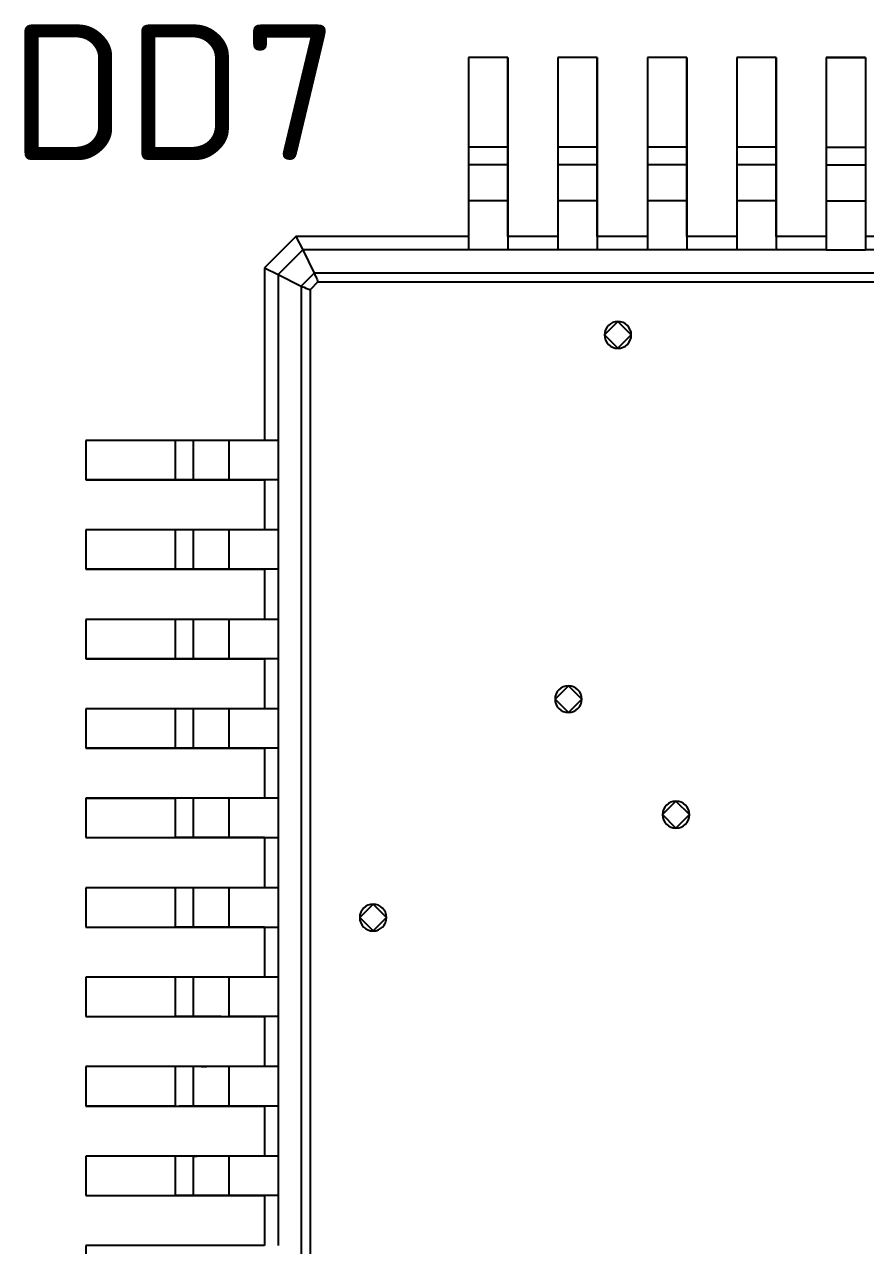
# Model space of a CAD drawing. Header units: inches. Extents: x 5 to 589, y -420 to -5.
# Drawn here: x 422.99 to 432.39, y -105.48 to -91.83 of the extents above; entities that cross this region are included whole.
import ezdxf

# ---------------------------------------------------------------- set-up
doc = ezdxf.new("R2010")
doc.units = ezdxf.units.IN
doc.header["$MEASUREMENT"] = 0
doc.styles.add('ISOCPEUR0', font='isocpeur.ttf', dxfattribs={"height": 2.87999})

msp = doc.modelspace()

# ---------------------------------------------------------------- linework, layer by layer
at = {"color": 7, "true_color": 0xffffff}
for p, q in [((428.394, -92.197), (427.954, -92.197)), ((427.954, -92.197), (427.954, -94.197)), ((428.394, -92.197), (427.954, -92.197)), ((427.954, -92.197), (427.954, -93.197)), ((428.394, -94.197), (428.394, -92.197)), ((428.394, -92.197), (428.394, -93.197)), ((429.394, -92.197), (428.954, -92.197)), ((428.954, -92.197), (428.954, -94.197)), ((429.394, -92.197), (428.954, -92.197)), ((428.954, -92.197), (428.954, -93.197)), ((429.394, -94.197), (429.394, -92.197)), ((429.394, -92.197), (429.394, -93.197)), ((430.394, -92.197), (429.954, -92.197)), ((429.954, -92.197), (429.954, -94.197)), ((430.394, -92.197), (429.954, -92.197)), ((429.954, -92.197), (429.954, -93.197)), ((430.394, -94.197), (430.394, -92.197)), ((430.394, -92.197), (430.394, -93.197)), ((431.394, -92.197), (430.954, -92.197)), ((430.954, -92.197), (430.954, -94.197)), ((431.394, -92.197), (430.954, -92.197)), ((430.954, -92.197), (430.954, -93.197)), ((431.394, -94.197), (431.394, -92.197)), ((431.394, -92.197), (431.394, -93.197)), ((432.394, -92.197), (431.954, -92.197)), ((431.954, -92.197), (431.954, -94.197)), ((431.954, -92.197), (432.394, -92.197)), ((431.954, -92.197), (431.954, -93.197)), ((432.394, -92.197), (432.394, -93.197)), ((427.954, -93.197), (427.954, -93.241)), ((428.394, -93.197), (427.954, -93.197)), ((428.394, -93.197), (428.394, -93.241)), ((428.954, -93.197), (428.954, -93.241)), ((429.394, -93.197), (428.954, -93.197)), ((429.394, -93.197), (429.394, -93.241)), ((429.954, -93.197), (429.954, -93.241)), ((430.394, -93.197), (429.954, -93.197)), ((430.394, -93.197), (430.394, -93.241)), ((430.954, -93.197), (430.954, -93.241)), ((431.394, -93.197), (430.954, -93.197)), ((431.394, -93.197), (431.394, -93.241)), ((431.954, -93.197), (431.954, -93.241)), ((431.954, -93.197), (432.394, -93.197)), ((432.394, -93.197), (432.394, -93.241)), ((427.954, -93.241), (427.954, -93.283)), ((427.954, -93.283), (427.954, -93.321)), ((427.954, -93.321), (427.954, -93.353)), ((427.954, -93.353), (427.954, -93.377)), ((428.394, -93.241), (428.394, -93.283)), ((428.394, -93.283), (428.394, -93.321)), ((428.394, -93.321), (428.394, -93.353)), ((428.394, -93.353), (428.394, -93.377)), ((428.954, -93.241), (428.954, -93.283)), ((428.954, -93.283), (428.954, -93.321)), ((428.954, -93.321), (428.954, -93.353)), ((428.954, -93.353), (428.954, -93.377)), ((429.394, -93.241), (429.394, -93.283)), ((429.394, -93.283), (429.394, -93.321)), ((429.394, -93.321), (429.394, -93.353)), ((429.394, -93.353), (429.394, -93.377)), ((429.954, -93.241), (429.954, -93.283)), ((429.954, -93.283), (429.954, -93.321)), ((429.954, -93.321), (429.954, -93.353)), ((429.954, -93.353), (429.954, -93.377)), ((430.394, -93.241), (430.394, -93.283)), ((430.394, -93.283), (430.394, -93.321)), ((430.394, -93.321), (430.394, -93.353)), ((430.394, -93.353), (430.394, -93.377)), ((430.954, -93.241), (430.954, -93.283)), ((430.954, -93.283), (430.954, -93.321)), ((430.954, -93.321), (430.954, -93.353)), ((430.954, -93.353), (430.954, -93.377)), ((431.394, -93.241), (431.394, -93.283)), ((431.394, -93.283), (431.394, -93.321)), ((431.394, -93.321), (431.394, -93.353)), ((431.394, -93.353), (431.394, -93.377)), ((431.954, -93.241), (431.954, -93.283)), ((431.954, -93.283), (431.954, -93.321)), ((431.954, -93.321), (431.954, -93.353)), ((431.954, -93.353), (431.954, -93.377)), ((432.394, -93.241), (432.394, -93.283)), ((432.394, -93.283), (432.394, -93.321)), ((432.394, -93.321), (432.394, -93.353)), ((432.394, -93.353), (432.394, -93.377)), ((427.954, -93.377), (427.954, -93.391)), ((427.954, -93.391), (427.954, -93.397)), ((428.394, -93.397), (427.954, -93.397)), ((427.954, -93.397), (427.954, -93.407)), ((427.954, -93.407), (427.954, -93.437)), ((427.954, -93.437), (427.954, -93.485)), ((427.954, -93.485), (427.954, -93.547)), ((428.394, -93.377), (428.394, -93.391)), ((428.394, -93.391), (428.394, -93.397)), ((428.394, -93.397), (428.394, -93.407)), ((428.394, -93.407), (428.394, -93.437)), ((428.394, -93.437), (428.394, -93.485)), ((428.394, -93.485), (428.394, -93.547)), ((428.954, -93.377), (428.954, -93.391)), ((428.954, -93.391), (428.954, -93.397)), ((429.394, -93.397), (428.954, -93.397)), ((428.954, -93.397), (428.954, -93.407)), ((428.954, -93.407), (428.954, -93.437)), ((428.954, -93.437), (428.954, -93.485)), ((428.954, -93.485), (428.954, -93.547)), ((429.394, -93.377), (429.394, -93.391)), ((429.394, -93.391), (429.394, -93.397)), ((429.394, -93.397), (429.394, -93.407)), ((429.394, -93.407), (429.394, -93.437)), ((429.394, -93.437), (429.394, -93.485)), ((429.394, -93.485), (429.394, -93.547)), ((429.954, -93.377), (429.954, -93.391)), ((429.954, -93.391), (429.954, -93.397)), ((430.394, -93.397), (429.954, -93.397)), ((429.954, -93.397), (429.954, -93.407)), ((429.954, -93.407), (429.954, -93.437)), ((429.954, -93.437), (429.954, -93.485)), ((429.954, -93.485), (429.954, -93.547)), ((430.394, -93.377), (430.394, -93.391)), ((430.394, -93.391), (430.394, -93.397)), ((430.394, -93.397), (430.394, -93.407)), ((430.394, -93.407), (430.394, -93.437)), ((430.394, -93.437), (430.394, -93.485)), ((430.394, -93.485), (430.394, -93.547)), ((430.954, -93.377), (430.954, -93.391)), ((430.954, -93.391), (430.954, -93.397)), ((431.394, -93.397), (430.954, -93.397)), ((430.954, -93.397), (430.954, -93.407)), ((430.954, -93.407), (430.954, -93.437)), ((430.954, -93.437), (430.954, -93.485)), ((430.954, -93.485), (430.954, -93.547)), ((431.394, -93.377), (431.394, -93.391)), ((431.394, -93.391), (431.394, -93.397)), ((431.394, -93.397), (431.394, -93.407)), ((431.394, -93.407), (431.394, -93.437)), ((431.394, -93.437), (431.394, -93.485)), ((431.394, -93.485), (431.394, -93.547)), ((431.954, -93.377), (431.954, -93.391)), ((431.954, -93.391), (431.954, -93.397)), ((431.954, -93.397), (432.394, -93.397)), ((431.954, -93.397), (431.954, -93.407)), ((431.954, -93.407), (431.954, -93.437)), ((431.954, -93.437), (431.954, -93.485)), ((431.954, -93.485), (431.954, -93.547)), ((432.394, -93.377), (432.394, -93.391)), ((432.394, -93.391), (432.394, -93.397)), ((432.394, -93.397), (432.394, -93.407)), ((432.394, -93.407), (432.394, -93.437)), ((432.394, -93.437), (432.394, -93.485)), ((432.394, -93.485), (432.394, -93.547)), ((427.954, -93.547), (427.954, -93.623)), ((427.954, -93.623), (427.954, -93.707)), ((428.394, -93.547), (428.394, -93.623)), ((428.394, -93.623), (428.394, -93.707)), ((428.954, -93.547), (428.954, -93.623)), ((428.954, -93.623), (428.954, -93.707)), ((429.394, -93.547), (429.394, -93.623)), ((429.394, -93.623), (429.394, -93.707)), ((429.954, -93.547), (429.954, -93.623)), ((429.954, -93.623), (429.954, -93.707)), ((430.394, -93.547), (430.394, -93.623)), ((430.394, -93.623), (430.394, -93.707)), ((430.954, -93.547), (430.954, -93.623)), ((430.954, -93.623), (430.954, -93.707)), ((431.394, -93.547), (431.394, -93.623)), ((431.394, -93.623), (431.394, -93.707)), ((431.954, -93.547), (431.954, -93.623)), ((431.954, -93.623), (431.954, -93.707)), ((432.394, -93.547), (432.394, -93.623)), ((432.394, -93.623), (432.394, -93.707)), ((427.954, -93.707), (427.954, -93.797)), ((428.394, -93.707), (428.394, -93.797)), ((428.954, -93.707), (428.954, -93.797)), ((429.394, -93.707), (429.394, -93.797)), ((429.954, -93.707), (429.954, -93.797)), ((430.394, -93.707), (430.394, -93.797)), ((430.954, -93.707), (430.954, -93.797)), ((431.394, -93.707), (431.394, -93.797)), ((431.954, -93.707), (431.954, -93.797)), ((432.394, -93.707), (432.394, -93.797)), ((427.954, -93.797), (427.954, -94.197)), ((428.394, -93.797), (427.954, -93.797)), ((428.394, -93.797), (428.394, -94.197)), ((428.954, -93.797), (428.954, -94.197)), ((429.394, -93.797), (428.954, -93.797)), ((429.394, -93.797), (429.394, -94.197)), ((429.954, -93.797), (429.954, -94.197)), ((430.394, -93.797), (429.954, -93.797)), ((430.394, -93.797), (430.394, -94.197)), ((430.954, -93.797), (430.954, -94.197)), ((431.394, -93.797), (430.954, -93.797)), ((431.394, -93.797), (431.394, -94.197)), ((431.954, -93.797), (431.954, -94.197)), ((431.954, -93.797), (432.394, -93.797)), ((432.394, -93.797), (432.394, -94.197)), ((426.024, -94.197), (425.674, -94.547)), ((426.024, -94.197), (425.674, -94.547)), ((427.954, -94.197), (426.024, -94.197)), ((426.024, -94.197), (426.1, -94.347)), ((427.954, -94.197), (426.024, -94.197)), ((427.954, -94.197), (427.954, -94.347)), ((428.954, -94.197), (428.394, -94.197)), ((428.954, -94.197), (428.394, -94.197)), ((428.394, -94.197), (428.394, -94.347)), ((428.954, -94.197), (428.954, -94.347)), ((429.954, -94.197), (429.394, -94.197)), ((429.954, -94.197), (429.394, -94.197)), ((429.394, -94.197), (429.394, -94.347)), ((429.954, -94.197), (429.954, -94.347)), ((430.954, -94.197), (430.394, -94.197)), ((430.954, -94.197), (430.394, -94.197)), ((430.394, -94.197), (430.394, -94.347)), ((430.954, -94.197), (430.954, -94.347)), ((431.954, -94.197), (431.394, -94.197)), ((431.954, -94.197), (431.394, -94.197)), ((431.394, -94.197), (431.394, -94.347)), ((431.954, -94.197), (431.954, -94.347)), ((432.954, -94.197), (432.394, -94.197)), ((432.394, -94.197), (432.394, -94.347)), ((426.1, -94.347), (425.824, -94.623)), ((427.954, -94.347), (426.1, -94.347)), ((426.1, -94.347), (426.228, -94.607)), ((428.394, -94.347), (427.954, -94.347)), ((428.954, -94.347), (428.394, -94.347)), ((429.394, -94.347), (428.954, -94.347)), ((429.954, -94.347), (429.394, -94.347)), ((430.394, -94.347), (429.954, -94.347)), ((430.954, -94.347), (430.394, -94.347)), ((431.394, -94.347), (430.954, -94.347)), ((431.954, -94.347), (431.394, -94.347)), ((431.954, -94.347), (432.394, -94.347)), ((432.954, -94.347), (432.394, -94.347)), ((425.674, -94.547), (425.674, -96.477)), ((425.674, -94.547), (425.824, -94.623)), ((425.674, -94.547), (425.674, -96.477)), ((425.824, -94.623), (426.084, -94.751)), ((425.824, -94.623), (425.824, -96.477)), ((426.228, -94.607), (426.084, -94.751)), ((426.27, -94.705), (426.182, -94.793)), ((426.228, -94.607), (426.232, -94.615)), ((445.12, -94.607), (426.228, -94.607)), ((426.232, -94.615), (426.236, -94.625)), ((426.236, -94.625), (426.242, -94.637)), ((426.242, -94.637), (426.25, -94.657)), ((426.25, -94.657), (426.26, -94.679)), ((426.26, -94.679), (426.264, -94.691)), ((426.264, -94.691), (426.27, -94.705)), ((426.27, -94.705), (445.078, -94.705)), ((426.084, -94.751), (426.084, -113.643)), ((426.084, -94.751), (426.092, -94.755)), ((426.092, -94.755), (426.102, -94.759)), ((426.102, -94.759), (426.114, -94.765)), ((426.114, -94.765), (426.134, -94.773)), ((426.134, -94.773), (426.156, -94.783)), ((426.156, -94.783), (426.168, -94.787)), ((426.168, -94.787), (426.182, -94.793)), ((426.182, -94.793), (426.182, -113.601)), ((425.674, -96.477), (423.674, -96.477)), ((423.674, -96.477), (423.674, -96.917)), ((423.674, -96.477), (423.674, -96.917)), ((424.674, -96.477), (423.674, -96.477)), ((424.718, -96.477), (424.674, -96.477)), ((424.674, -96.477), (424.674, -96.917)), ((424.76, -96.477), (424.718, -96.477)), ((424.798, -96.477), (424.76, -96.477)), ((424.83, -96.477), (424.798, -96.477)), ((424.854, -96.477), (424.83, -96.477)), ((424.87, -96.477), (424.854, -96.477)), ((424.874, -96.477), (424.87, -96.477)), ((424.874, -96.477), (424.874, -96.917)), ((424.884, -96.477), (424.874, -96.477)), ((424.914, -96.477), (424.884, -96.477)), ((424.962, -96.477), (424.914, -96.477)), ((425.024, -96.477), (424.962, -96.477)), ((425.1, -96.477), (425.024, -96.477)), ((425.186, -96.477), (425.1, -96.477)), ((425.274, -96.477), (425.186, -96.477)), ((425.674, -96.477), (425.274, -96.477)), ((425.274, -96.477), (425.274, -96.917)), ((425.824, -96.477), (425.674, -96.477)), ((425.824, -96.477), (425.824, -96.917)), ((423.674, -96.917), (425.674, -96.917)), ((424.674, -96.917), (423.674, -96.917)), ((424.718, -96.917), (424.674, -96.917)), ((424.76, -96.917), (424.718, -96.917)), ((424.798, -96.917), (424.76, -96.917)), ((424.83, -96.917), (424.798, -96.917)), ((424.854, -96.917), (424.83, -96.917)), ((424.87, -96.917), (424.854, -96.917)), ((424.874, -96.917), (424.87, -96.917)), ((424.884, -96.917), (424.874, -96.917)), ((424.914, -96.917), (424.884, -96.917)), ((424.962, -96.917), (424.914, -96.917)), ((425.024, -96.917), (424.962, -96.917)), ((425.1, -96.917), (425.024, -96.917)), ((425.186, -96.917), (425.1, -96.917)), ((425.274, -96.917), (425.186, -96.917)), ((425.674, -96.917), (425.274, -96.917)), ((425.674, -96.917), (425.674, -97.477)), ((425.674, -96.917), (425.674, -97.477)), ((425.824, -96.917), (425.674, -96.917)), ((425.824, -96.917), (425.824, -97.477)), ((425.674, -97.477), (423.674, -97.477)), ((423.674, -97.477), (423.674, -97.917)), ((423.674, -97.477), (423.674, -97.917)), ((424.674, -97.477), (423.674, -97.477)), ((424.718, -97.477), (424.674, -97.477)), ((424.674, -97.477), (424.674, -97.917)), ((424.76, -97.477), (424.718, -97.477)), ((424.798, -97.477), (424.76, -97.477)), ((424.83, -97.477), (424.798, -97.477)), ((424.854, -97.477), (424.83, -97.477)), ((424.87, -97.477), (424.854, -97.477)), ((424.874, -97.477), (424.87, -97.477)), ((424.874, -97.477), (424.874, -97.917)), ((424.884, -97.477), (424.874, -97.477)), ((424.914, -97.477), (424.884, -97.477)), ((424.962, -97.477), (424.914, -97.477)), ((425.024, -97.477), (424.962, -97.477)), ((425.1, -97.477), (425.024, -97.477)), ((425.186, -97.477), (425.1, -97.477)), ((425.274, -97.477), (425.186, -97.477)), ((425.674, -97.477), (425.274, -97.477)), ((425.274, -97.477), (425.274, -97.917)), ((425.824, -97.477), (425.674, -97.477)), ((425.824, -97.477), (425.824, -97.917)), ((423.674, -97.917), (425.674, -97.917)), ((424.674, -97.917), (423.674, -97.917)), ((424.718, -97.917), (424.674, -97.917)), ((424.76, -97.917), (424.718, -97.917)), ((424.798, -97.917), (424.76, -97.917)), ((424.83, -97.917), (424.798, -97.917)), ((424.854, -97.917), (424.83, -97.917)), ((424.87, -97.917), (424.854, -97.917)), ((424.874, -97.917), (424.87, -97.917)), ((424.884, -97.917), (424.874, -97.917)), ((424.914, -97.917), (424.884, -97.917)), ((424.962, -97.917), (424.914, -97.917)), ((425.024, -97.917), (424.962, -97.917)), ((425.1, -97.917), (425.024, -97.917)), ((425.186, -97.917), (425.1, -97.917)), ((425.274, -97.917), (425.186, -97.917)), ((425.674, -97.917), (425.274, -97.917)), ((425.674, -97.917), (425.674, -98.477)), ((425.674, -97.917), (425.674, -98.477)), ((425.824, -97.917), (425.674, -97.917)), ((425.824, -97.917), (425.824, -98.477)), ((425.674, -98.477), (423.674, -98.477)), ((423.674, -98.477), (423.674, -98.917)), ((423.674, -98.477), (423.674, -98.917)), ((424.674, -98.477), (423.674, -98.477)), ((424.718, -98.477), (424.674, -98.477)), ((424.674, -98.477), (424.674, -98.917)), ((424.76, -98.477), (424.718, -98.477)), ((424.798, -98.477), (424.76, -98.477)), ((424.83, -98.477), (424.798, -98.477)), ((424.854, -98.477), (424.83, -98.477)), ((424.87, -98.477), (424.854, -98.477)), ((424.874, -98.477), (424.87, -98.477)), ((424.874, -98.477), (424.874, -98.917)), ((424.884, -98.477), (424.874, -98.477)), ((424.914, -98.477), (424.884, -98.477)), ((424.962, -98.477), (424.914, -98.477)), ((425.024, -98.477), (424.962, -98.477)), ((425.1, -98.477), (425.024, -98.477)), ((425.186, -98.477), (425.1, -98.477)), ((425.274, -98.477), (425.186, -98.477)), ((425.674, -98.477), (425.274, -98.477)), ((425.274, -98.477), (425.274, -98.917)), ((425.824, -98.477), (425.674, -98.477)), ((425.824, -98.477), (425.824, -98.917)), ((423.674, -98.917), (425.674, -98.917)), ((424.674, -98.917), (423.674, -98.917)), ((424.718, -98.917), (424.674, -98.917)), ((424.76, -98.917), (424.718, -98.917)), ((424.798, -98.917), (424.76, -98.917)), ((424.83, -98.917), (424.798, -98.917)), ((424.854, -98.917), (424.83, -98.917)), ((424.87, -98.917), (424.854, -98.917)), ((424.874, -98.917), (424.87, -98.917)), ((424.884, -98.917), (424.874, -98.917)), ((424.914, -98.917), (424.884, -98.917)), ((424.962, -98.917), (424.914, -98.917)), ((425.024, -98.917), (424.962, -98.917)), ((425.1, -98.917), (425.024, -98.917)), ((425.186, -98.917), (425.1, -98.917)), ((425.274, -98.917), (425.186, -98.917)), ((425.674, -98.917), (425.274, -98.917)), ((425.674, -98.917), (425.674, -99.477)), ((425.674, -98.917), (425.674, -99.477)), ((425.824, -98.917), (425.674, -98.917)), ((425.824, -98.917), (425.824, -99.477)), ((425.674, -99.477), (423.674, -99.477)), ((423.674, -99.477), (423.674, -99.917)), ((423.674, -99.477), (423.674, -99.917)), ((424.674, -99.477), (423.674, -99.477)), ((424.718, -99.477), (424.674, -99.477)), ((424.674, -99.477), (424.674, -99.917)), ((424.76, -99.477), (424.718, -99.477)), ((424.798, -99.477), (424.76, -99.477)), ((424.83, -99.477), (424.798, -99.477)), ((424.854, -99.477), (424.83, -99.477)), ((424.87, -99.477), (424.854, -99.477)), ((424.874, -99.477), (424.87, -99.477)), ((424.874, -99.477), (424.874, -99.917)), ((424.884, -99.477), (424.874, -99.477)), ((424.914, -99.477), (424.884, -99.477)), ((424.962, -99.477), (424.914, -99.477)), ((425.024, -99.477), (424.962, -99.477)), ((425.1, -99.477), (425.024, -99.477)), ((425.186, -99.477), (425.1, -99.477)), ((425.274, -99.477), (425.186, -99.477)), ((425.674, -99.477), (425.274, -99.477)), ((425.274, -99.477), (425.274, -99.917)), ((425.824, -99.477), (425.674, -99.477)), ((425.824, -99.477), (425.824, -99.917)), ((423.674, -99.917), (425.674, -99.917)), ((424.674, -99.917), (423.674, -99.917)), ((424.718, -99.917), (424.674, -99.917)), ((424.76, -99.917), (424.718, -99.917)), ((424.798, -99.917), (424.76, -99.917)), ((424.83, -99.917), (424.798, -99.917)), ((424.854, -99.917), (424.83, -99.917)), ((424.87, -99.917), (424.854, -99.917)), ((424.874, -99.917), (424.87, -99.917)), ((424.884, -99.917), (424.874, -99.917)), ((424.914, -99.917), (424.884, -99.917)), ((424.962, -99.917), (424.914, -99.917)), ((425.024, -99.917), (424.962, -99.917)), ((425.1, -99.917), (425.024, -99.917)), ((425.186, -99.917), (425.1, -99.917)), ((425.274, -99.917), (425.186, -99.917)), ((425.674, -99.917), (425.274, -99.917)), ((425.674, -99.917), (425.674, -100.477)), ((425.674, -99.917), (425.674, -100.477)), ((425.824, -99.917), (425.674, -99.917)), ((425.824, -99.917), (425.824, -100.477)), ((425.674, -100.477), (423.674, -100.477)), ((423.674, -100.477), (423.674, -100.917)), ((423.674, -100.477), (423.674, -100.917)), ((423.674, -100.477), (424.674, -100.477)), ((424.718, -100.477), (424.674, -100.477)), ((424.674, -100.477), (424.674, -100.917)), ((424.76, -100.477), (424.718, -100.477)), ((424.798, -100.477), (424.76, -100.477)), ((424.83, -100.477), (424.798, -100.477)), ((424.854, -100.477), (424.83, -100.477)), ((424.87, -100.477), (424.854, -100.477)), ((424.874, -100.477), (424.87, -100.477)), ((424.874, -100.477), (424.874, -100.917)), ((424.884, -100.477), (424.874, -100.477)), ((424.914, -100.477), (424.884, -100.477)), ((424.962, -100.477), (424.914, -100.477)), ((425.024, -100.477), (424.962, -100.477)), ((425.1, -100.477), (425.024, -100.477)), ((425.186, -100.477), (425.1, -100.477)), ((425.274, -100.477), (425.186, -100.477)), ((425.674, -100.477), (425.274, -100.477)), ((425.274, -100.477), (425.274, -100.917)), ((425.824, -100.477), (425.674, -100.477)), ((425.824, -100.477), (425.824, -100.917)), ((423.674, -100.917), (425.674, -100.917)), ((423.674, -100.917), (424.674, -100.917)), ((424.718, -100.917), (424.674, -100.917)), ((424.76, -100.917), (424.718, -100.917)), ((424.798, -100.917), (424.76, -100.917)), ((424.83, -100.917), (424.798, -100.917)), ((424.854, -100.917), (424.83, -100.917)), ((424.87, -100.917), (424.854, -100.917)), ((424.874, -100.917), (424.87, -100.917)), ((424.884, -100.917), (424.874, -100.917)), ((424.914, -100.917), (424.884, -100.917)), ((424.962, -100.917), (424.914, -100.917)), ((425.024, -100.917), (424.962, -100.917)), ((425.1, -100.917), (425.024, -100.917)), ((425.186, -100.917), (425.1, -100.917)), ((425.274, -100.917), (425.186, -100.917)), ((425.674, -100.917), (425.274, -100.917)), ((425.674, -100.917), (425.674, -101.477)), ((425.674, -100.917), (425.674, -101.477)), ((425.674, -100.917), (425.824, -100.917)), ((425.824, -100.917), (425.824, -101.477)), ((425.674, -101.477), (423.674, -101.477)), ((423.674, -101.477), (423.674, -101.917)), ((423.674, -101.477), (423.674, -101.917)), ((424.674, -101.477), (423.674, -101.477)), ((424.718, -101.477), (424.674, -101.477)), ((424.674, -101.477), (424.674, -101.917)), ((424.76, -101.477), (424.718, -101.477)), ((424.798, -101.477), (424.76, -101.477)), ((424.83, -101.477), (424.798, -101.477)), ((424.854, -101.477), (424.83, -101.477)), ((424.87, -101.477), (424.854, -101.477)), ((424.874, -101.477), (424.87, -101.477)), ((424.874, -101.477), (424.874, -101.917)), ((424.884, -101.477), (424.874, -101.477)), ((424.914, -101.477), (424.884, -101.477)), ((424.962, -101.477), (424.914, -101.477)), ((425.024, -101.477), (424.962, -101.477)), ((425.1, -101.477), (425.024, -101.477)), ((425.186, -101.477), (425.1, -101.477)), ((425.274, -101.477), (425.186, -101.477)), ((425.674, -101.477), (425.274, -101.477)), ((425.274, -101.477), (425.274, -101.917)), ((425.824, -101.477), (425.674, -101.477)), ((425.824, -101.477), (425.824, -101.917)), ((423.674, -101.917), (425.674, -101.917)), ((423.674, -101.917), (424.674, -101.917)), ((424.718, -101.917), (424.674, -101.917)), ((424.76, -101.917), (424.718, -101.917)), ((424.798, -101.917), (424.76, -101.917)), ((424.83, -101.917), (424.798, -101.917)), ((424.854, -101.917), (424.83, -101.917)), ((424.87, -101.917), (424.854, -101.917)), ((424.874, -101.917), (424.87, -101.917)), ((424.884, -101.917), (424.874, -101.917)), ((424.914, -101.917), (424.884, -101.917)), ((424.962, -101.917), (424.914, -101.917)), ((425.024, -101.917), (424.962, -101.917)), ((425.1, -101.917), (425.024, -101.917)), ((425.186, -101.917), (425.1, -101.917)), ((425.274, -101.917), (425.186, -101.917)), ((425.674, -101.917), (425.274, -101.917)), ((425.674, -101.917), (425.674, -102.477)), ((425.674, -101.917), (425.674, -102.477)), ((425.674, -101.917), (425.824, -101.917)), ((425.824, -101.917), (425.824, -102.477)), ((425.674, -102.477), (423.674, -102.477)), ((423.674, -102.477), (423.674, -102.917)), ((423.674, -102.477), (423.674, -102.917)), ((424.674, -102.477), (423.674, -102.477)), ((424.718, -102.477), (424.674, -102.477)), ((424.674, -102.477), (424.674, -102.917)), ((424.76, -102.477), (424.718, -102.477)), ((424.798, -102.477), (424.76, -102.477)), ((424.83, -102.477), (424.798, -102.477)), ((424.854, -102.477), (424.83, -102.477)), ((424.87, -102.477), (424.854, -102.477)), ((424.874, -102.477), (424.87, -102.477)), ((424.874, -102.477), (424.874, -102.917)), ((424.884, -102.477), (424.874, -102.477)), ((424.914, -102.477), (424.884, -102.477)), ((424.962, -102.477), (424.914, -102.477)), ((425.024, -102.477), (424.962, -102.477)), ((425.1, -102.477), (425.024, -102.477)), ((425.186, -102.477), (425.1, -102.477)), ((425.274, -102.477), (425.186, -102.477)), ((425.674, -102.477), (425.274, -102.477)), ((425.274, -102.477), (425.274, -102.917)), ((425.824, -102.477), (425.674, -102.477)), ((425.824, -102.477), (425.824, -102.917)), ((423.674, -102.917), (425.674, -102.917)), ((423.674, -102.917), (424.674, -102.917)), ((424.718, -102.917), (424.674, -102.917)), ((424.76, -102.917), (424.718, -102.917)), ((424.798, -102.917), (424.76, -102.917)), ((424.83, -102.917), (424.798, -102.917)), ((424.854, -102.917), (424.83, -102.917)), ((424.87, -102.917), (424.854, -102.917)), ((424.874, -102.917), (424.87, -102.917)), ((424.884, -102.917), (424.874, -102.917)), ((424.914, -102.917), (424.884, -102.917)), ((424.962, -102.917), (424.914, -102.917)), ((425.024, -102.917), (424.962, -102.917)), ((425.1, -102.917), (425.024, -102.917)), ((425.186, -102.917), (425.1, -102.917)), ((425.186, -102.917), (425.274, -102.917)), ((425.674, -102.917), (425.274, -102.917)), ((425.674, -102.917), (425.674, -103.477)), ((425.674, -102.917), (425.674, -103.477)), ((425.824, -102.917), (425.674, -102.917)), ((425.824, -102.917), (425.824, -103.477)), ((425.674, -103.477), (423.674, -103.477)), ((423.674, -103.477), (423.674, -103.917)), ((423.674, -103.477), (423.674, -103.917)), ((424.674, -103.477), (423.674, -103.477)), ((424.718, -103.477), (424.674, -103.477)), ((424.674, -103.477), (424.674, -103.917)), ((424.76, -103.477), (424.718, -103.477)), ((424.798, -103.477), (424.76, -103.477)), ((424.83, -103.477), (424.798, -103.477)), ((424.854, -103.477), (424.83, -103.477)), ((424.87, -103.477), (424.854, -103.477)), ((424.874, -103.477), (424.87, -103.477)), ((424.874, -103.477), (424.874, -103.917)), ((424.884, -103.477), (424.874, -103.477)), ((424.914, -103.477), (424.884, -103.477)), ((424.962, -103.477), (424.914, -103.477)), ((424.962, -103.477), (425.024, -103.477)), ((425.1, -103.477), (425.024, -103.477)), ((425.186, -103.477), (425.1, -103.477)), ((425.274, -103.477), (425.186, -103.477)), ((425.674, -103.477), (425.274, -103.477)), ((425.274, -103.477), (425.274, -103.917)), ((425.824, -103.477), (425.674, -103.477)), ((425.824, -103.477), (425.824, -103.917)), ((423.674, -103.917), (425.674, -103.917)), ((424.674, -103.917), (423.674, -103.917)), ((424.674, -103.917), (424.718, -103.917)), ((424.76, -103.917), (424.718, -103.917)), ((424.798, -103.917), (424.76, -103.917)), ((424.83, -103.917), (424.798, -103.917)), ((424.854, -103.917), (424.83, -103.917)), ((424.87, -103.917), (424.854, -103.917)), ((424.874, -103.917), (424.87, -103.917)), ((424.884, -103.917), (424.874, -103.917)), ((424.914, -103.917), (424.884, -103.917)), ((424.962, -103.917), (424.914, -103.917)), ((425.024, -103.917), (424.962, -103.917)), ((425.1, -103.917), (425.024, -103.917)), ((425.186, -103.917), (425.1, -103.917)), ((425.274, -103.917), (425.186, -103.917)), ((425.674, -103.917), (425.274, -103.917)), ((425.674, -103.917), (425.674, -104.477)), ((425.674, -103.917), (425.674, -104.477)), ((425.824, -103.917), (425.674, -103.917)), ((425.824, -103.917), (425.824, -104.477)), ((425.674, -104.477), (423.674, -104.477)), ((423.674, -104.477), (423.674, -104.917)), ((423.674, -104.477), (423.674, -104.917)), ((424.674, -104.477), (423.674, -104.477)), ((424.718, -104.477), (424.674, -104.477)), ((424.674, -104.477), (424.674, -104.917)), ((424.76, -104.477), (424.718, -104.477)), ((424.798, -104.477), (424.76, -104.477)), ((424.83, -104.477), (424.798, -104.477)), ((424.854, -104.477), (424.83, -104.477)), ((424.87, -104.477), (424.854, -104.477)), ((424.874, -104.477), (424.87, -104.477)), ((424.874, -104.477), (424.874, -104.917)), ((424.884, -104.477), (424.874, -104.477)), ((424.884, -104.477), (424.914, -104.477)), ((424.962, -104.477), (424.914, -104.477)), ((425.024, -104.477), (424.962, -104.477)), ((425.1, -104.477), (425.024, -104.477)), ((425.186, -104.477), (425.1, -104.477)), ((425.274, -104.477), (425.186, -104.477)), ((425.674, -104.477), (425.274, -104.477)), ((425.274, -104.477), (425.274, -104.917)), ((425.824, -104.477), (425.674, -104.477)), ((425.824, -104.477), (425.824, -104.917)), ((423.674, -104.917), (425.674, -104.917)), ((423.674, -104.917), (424.674, -104.917)), ((424.718, -104.917), (424.674, -104.917)), ((424.76, -104.917), (424.718, -104.917)), ((424.798, -104.917), (424.76, -104.917)), ((424.83, -104.917), (424.798, -104.917)), ((424.854, -104.917), (424.83, -104.917)), ((424.87, -104.917), (424.854, -104.917)), ((424.874, -104.917), (424.87, -104.917)), ((424.884, -104.917), (424.874, -104.917)), ((424.914, -104.917), (424.884, -104.917)), ((424.962, -104.917), (424.914, -104.917)), ((425.024, -104.917), (424.962, -104.917)), ((425.1, -104.917), (425.024, -104.917)), ((425.186, -104.917), (425.1, -104.917)), ((425.274, -104.917), (425.186, -104.917)), ((425.674, -104.917), (425.274, -104.917)), ((425.674, -104.917), (425.674, -105.477)), ((425.674, -104.917), (425.674, -105.477)), ((425.824, -104.917), (425.674, -104.917)), ((425.824, -104.917), (425.824, -105.477)), ((425.674, -105.477), (423.674, -105.477)), ((423.674, -105.477), (423.674, -105.917))]:
    msp.add_line(p, q, dxfattribs=at)
at = {"color": 18, "true_color": 0x000000}
for p, q in [((428.394, -92.197), (427.954, -92.197)), ((427.954, -92.197), (427.954, -94.197)), ((428.394, -92.197), (427.954, -92.197)), ((427.954, -92.197), (427.954, -93.197)), ((428.394, -94.197), (428.394, -92.197)), ((428.394, -92.197), (428.394, -93.197)), ((429.394, -92.197), (428.954, -92.197)), ((428.954, -92.197), (428.954, -94.197)), ((429.394, -92.197), (428.954, -92.197)), ((428.954, -92.197), (428.954, -93.197)), ((429.394, -94.197), (429.394, -92.197)), ((429.394, -92.197), (429.394, -93.197)), ((430.394, -92.197), (429.954, -92.197)), ((429.954, -92.197), (429.954, -94.197)), ((430.394, -92.197), (429.954, -92.197)), ((429.954, -92.197), (429.954, -93.197)), ((430.394, -94.197), (430.394, -92.197)), ((430.394, -92.197), (430.394, -93.197)), ((431.394, -92.197), (430.954, -92.197)), ((430.954, -92.197), (430.954, -94.197)), ((431.394, -92.197), (430.954, -92.197)), ((430.954, -92.197), (430.954, -93.197)), ((431.394, -94.197), (431.394, -92.197)), ((431.394, -92.197), (431.394, -93.197)), ((432.394, -92.197), (431.954, -92.197)), ((431.954, -92.197), (431.954, -94.197)), ((431.954, -92.197), (432.394, -92.197)), ((431.954, -92.197), (431.954, -93.197)), ((432.394, -92.197), (432.394, -93.197)), ((427.954, -93.197), (427.954, -93.241)), ((428.394, -93.197), (427.954, -93.197)), ((428.394, -93.197), (428.394, -93.241)), ((428.954, -93.197), (428.954, -93.241)), ((429.394, -93.197), (428.954, -93.197)), ((429.394, -93.197), (429.394, -93.241)), ((429.954, -93.197), (429.954, -93.241)), ((430.394, -93.197), (429.954, -93.197)), ((430.394, -93.197), (430.394, -93.241)), ((430.954, -93.197), (430.954, -93.241)), ((431.394, -93.197), (430.954, -93.197)), ((431.394, -93.197), (431.394, -93.241)), ((431.954, -93.197), (431.954, -93.241)), ((431.954, -93.197), (432.394, -93.197)), ((432.394, -93.197), (432.394, -93.241)), ((427.954, -93.241), (427.954, -93.283)), ((427.954, -93.283), (427.954, -93.321)), ((427.954, -93.321), (427.954, -93.353)), ((427.954, -93.353), (427.954, -93.377)), ((428.394, -93.241), (428.394, -93.283)), ((428.394, -93.283), (428.394, -93.321)), ((428.394, -93.321), (428.394, -93.353)), ((428.394, -93.353), (428.394, -93.377)), ((428.954, -93.241), (428.954, -93.283)), ((428.954, -93.283), (428.954, -93.321)), ((428.954, -93.321), (428.954, -93.353)), ((428.954, -93.353), (428.954, -93.377)), ((429.394, -93.241), (429.394, -93.283)), ((429.394, -93.283), (429.394, -93.321)), ((429.394, -93.321), (429.394, -93.353)), ((429.394, -93.353), (429.394, -93.377)), ((429.954, -93.241), (429.954, -93.283)), ((429.954, -93.283), (429.954, -93.321)), ((429.954, -93.321), (429.954, -93.353)), ((429.954, -93.353), (429.954, -93.377)), ((430.394, -93.241), (430.394, -93.283)), ((430.394, -93.283), (430.394, -93.321)), ((430.394, -93.321), (430.394, -93.353)), ((430.394, -93.353), (430.394, -93.377)), ((430.954, -93.241), (430.954, -93.283)), ((430.954, -93.283), (430.954, -93.321)), ((430.954, -93.321), (430.954, -93.353)), ((430.954, -93.353), (430.954, -93.377)), ((431.394, -93.241), (431.394, -93.283)), ((431.394, -93.283), (431.394, -93.321)), ((431.394, -93.321), (431.394, -93.353)), ((431.394, -93.353), (431.394, -93.377)), ((431.954, -93.241), (431.954, -93.283)), ((431.954, -93.283), (431.954, -93.321)), ((431.954, -93.321), (431.954, -93.353)), ((431.954, -93.353), (431.954, -93.377)), ((432.394, -93.241), (432.394, -93.283)), ((432.394, -93.283), (432.394, -93.321)), ((432.394, -93.321), (432.394, -93.353)), ((432.394, -93.353), (432.394, -93.377)), ((427.954, -93.377), (427.954, -93.391)), ((427.954, -93.391), (427.954, -93.397)), ((428.394, -93.397), (427.954, -93.397)), ((427.954, -93.397), (427.954, -93.407)), ((427.954, -93.407), (427.954, -93.437)), ((427.954, -93.437), (427.954, -93.485)), ((427.954, -93.485), (427.954, -93.547)), ((428.394, -93.377), (428.394, -93.391)), ((428.394, -93.391), (428.394, -93.397)), ((428.394, -93.397), (428.394, -93.407)), ((428.394, -93.407), (428.394, -93.437)), ((428.394, -93.437), (428.394, -93.485)), ((428.394, -93.485), (428.394, -93.547)), ((428.954, -93.377), (428.954, -93.391)), ((428.954, -93.391), (428.954, -93.397)), ((429.394, -93.397), (428.954, -93.397)), ((428.954, -93.397), (428.954, -93.407)), ((428.954, -93.407), (428.954, -93.437)), ((428.954, -93.437), (428.954, -93.485)), ((428.954, -93.485), (428.954, -93.547)), ((429.394, -93.377), (429.394, -93.391)), ((429.394, -93.391), (429.394, -93.397)), ((429.394, -93.397), (429.394, -93.407)), ((429.394, -93.407), (429.394, -93.437)), ((429.394, -93.437), (429.394, -93.485)), ((429.394, -93.485), (429.394, -93.547)), ((429.954, -93.377), (429.954, -93.391)), ((429.954, -93.391), (429.954, -93.397)), ((430.394, -93.397), (429.954, -93.397)), ((429.954, -93.397), (429.954, -93.407)), ((429.954, -93.407), (429.954, -93.437)), ((429.954, -93.437), (429.954, -93.485)), ((429.954, -93.485), (429.954, -93.547)), ((430.394, -93.377), (430.394, -93.391)), ((430.394, -93.391), (430.394, -93.397)), ((430.394, -93.397), (430.394, -93.407)), ((430.394, -93.407), (430.394, -93.437)), ((430.394, -93.437), (430.394, -93.485)), ((430.394, -93.485), (430.394, -93.547)), ((430.954, -93.377), (430.954, -93.391)), ((430.954, -93.391), (430.954, -93.397)), ((431.394, -93.397), (430.954, -93.397)), ((430.954, -93.397), (430.954, -93.407)), ((430.954, -93.407), (430.954, -93.437)), ((430.954, -93.437), (430.954, -93.485)), ((430.954, -93.485), (430.954, -93.547)), ((431.394, -93.377), (431.394, -93.391)), ((431.394, -93.391), (431.394, -93.397)), ((431.394, -93.397), (431.394, -93.407)), ((431.394, -93.407), (431.394, -93.437)), ((431.394, -93.437), (431.394, -93.485)), ((431.394, -93.485), (431.394, -93.547)), ((431.954, -93.377), (431.954, -93.391)), ((431.954, -93.391), (431.954, -93.397)), ((431.954, -93.397), (432.394, -93.397)), ((431.954, -93.397), (431.954, -93.407)), ((431.954, -93.407), (431.954, -93.437)), ((431.954, -93.437), (431.954, -93.485)), ((431.954, -93.485), (431.954, -93.547)), ((432.394, -93.377), (432.394, -93.391)), ((432.394, -93.391), (432.394, -93.397)), ((432.394, -93.397), (432.394, -93.407)), ((432.394, -93.407), (432.394, -93.437)), ((432.394, -93.437), (432.394, -93.485)), ((432.394, -93.485), (432.394, -93.547)), ((427.954, -93.547), (427.954, -93.623)), ((427.954, -93.623), (427.954, -93.707)), ((428.394, -93.547), (428.394, -93.623)), ((428.394, -93.623), (428.394, -93.707)), ((428.954, -93.547), (428.954, -93.623)), ((428.954, -93.623), (428.954, -93.707)), ((429.394, -93.547), (429.394, -93.623)), ((429.394, -93.623), (429.394, -93.707)), ((429.954, -93.547), (429.954, -93.623)), ((429.954, -93.623), (429.954, -93.707)), ((430.394, -93.547), (430.394, -93.623)), ((430.394, -93.623), (430.394, -93.707)), ((430.954, -93.547), (430.954, -93.623)), ((430.954, -93.623), (430.954, -93.707)), ((431.394, -93.547), (431.394, -93.623)), ((431.394, -93.623), (431.394, -93.707)), ((431.954, -93.547), (431.954, -93.623)), ((431.954, -93.623), (431.954, -93.707)), ((432.394, -93.547), (432.394, -93.623)), ((432.394, -93.623), (432.394, -93.707)), ((427.954, -93.707), (427.954, -93.797)), ((428.394, -93.707), (428.394, -93.797)), ((428.954, -93.707), (428.954, -93.797)), ((429.394, -93.707), (429.394, -93.797)), ((429.954, -93.707), (429.954, -93.797)), ((430.394, -93.707), (430.394, -93.797)), ((430.954, -93.707), (430.954, -93.797)), ((431.394, -93.707), (431.394, -93.797)), ((431.954, -93.707), (431.954, -93.797)), ((432.394, -93.707), (432.394, -93.797)), ((427.954, -93.797), (427.954, -94.197)), ((428.394, -93.797), (427.954, -93.797)), ((428.394, -93.797), (428.394, -94.197)), ((428.954, -93.797), (428.954, -94.197)), ((429.394, -93.797), (428.954, -93.797)), ((429.394, -93.797), (429.394, -94.197)), ((429.954, -93.797), (429.954, -94.197)), ((430.394, -93.797), (429.954, -93.797)), ((430.394, -93.797), (430.394, -94.197)), ((430.954, -93.797), (430.954, -94.197)), ((431.394, -93.797), (430.954, -93.797)), ((431.394, -93.797), (431.394, -94.197)), ((431.954, -93.797), (431.954, -94.197)), ((431.954, -93.797), (432.394, -93.797)), ((432.394, -93.797), (432.394, -94.197)), ((426.024, -94.197), (425.674, -94.547)), ((426.024, -94.197), (425.674, -94.547)), ((427.954, -94.197), (426.024, -94.197)), ((426.024, -94.197), (426.1, -94.347)), ((427.954, -94.197), (426.024, -94.197)), ((427.954, -94.197), (427.954, -94.347)), ((428.954, -94.197), (428.394, -94.197)), ((428.954, -94.197), (428.394, -94.197)), ((428.394, -94.197), (428.394, -94.347)), ((428.954, -94.197), (428.954, -94.347)), ((429.954, -94.197), (429.394, -94.197)), ((429.954, -94.197), (429.394, -94.197)), ((429.394, -94.197), (429.394, -94.347)), ((429.954, -94.197), (429.954, -94.347)), ((430.954, -94.197), (430.394, -94.197)), ((430.954, -94.197), (430.394, -94.197)), ((430.394, -94.197), (430.394, -94.347)), ((430.954, -94.197), (430.954, -94.347)), ((431.954, -94.197), (431.394, -94.197)), ((431.954, -94.197), (431.394, -94.197)), ((431.394, -94.197), (431.394, -94.347)), ((431.954, -94.197), (431.954, -94.347)), ((432.954, -94.197), (432.394, -94.197)), ((432.394, -94.197), (432.394, -94.347)), ((426.1, -94.347), (425.824, -94.623)), ((427.954, -94.347), (426.1, -94.347)), ((426.1, -94.347), (426.228, -94.607)), ((428.394, -94.347), (427.954, -94.347)), ((428.954, -94.347), (428.394, -94.347)), ((429.394, -94.347), (428.954, -94.347)), ((429.954, -94.347), (429.394, -94.347)), ((430.394, -94.347), (429.954, -94.347)), ((430.954, -94.347), (430.394, -94.347)), ((431.394, -94.347), (430.954, -94.347)), ((431.954, -94.347), (431.394, -94.347)), ((431.954, -94.347), (432.394, -94.347)), ((432.954, -94.347), (432.394, -94.347)), ((425.674, -94.547), (425.674, -96.477)), ((425.674, -94.547), (425.824, -94.623)), ((425.674, -94.547), (425.674, -96.477)), ((425.824, -94.623), (426.084, -94.751)), ((425.824, -94.623), (425.824, -96.477)), ((426.228, -94.607), (426.084, -94.751)), ((426.27, -94.705), (426.182, -94.793)), ((426.228, -94.607), (426.232, -94.615)), ((445.12, -94.607), (426.228, -94.607)), ((426.232, -94.615), (426.236, -94.625)), ((426.236, -94.625), (426.242, -94.637)), ((426.242, -94.637), (426.25, -94.657)), ((426.25, -94.657), (426.26, -94.679)), ((426.26, -94.679), (426.264, -94.691)), ((426.264, -94.691), (426.27, -94.705)), ((426.27, -94.705), (445.078, -94.705)), ((426.084, -94.751), (426.084, -113.643)), ((426.084, -94.751), (426.092, -94.755)), ((426.092, -94.755), (426.102, -94.759)), ((426.102, -94.759), (426.114, -94.765)), ((426.114, -94.765), (426.134, -94.773)), ((426.134, -94.773), (426.156, -94.783)), ((426.156, -94.783), (426.168, -94.787)), ((426.168, -94.787), (426.182, -94.793)), ((426.182, -94.793), (426.182, -113.601)), ((429.474, -95.297), (429.624, -95.147)), ((429.624, -95.147), (429.774, -95.297)), ((429.624, -95.447), (429.474, -95.297)), ((429.774, -95.297), (429.624, -95.447)), ((425.674, -96.477), (423.674, -96.477)), ((423.674, -96.477), (423.674, -96.917)), ((423.674, -96.477), (423.674, -96.917)), ((424.674, -96.477), (423.674, -96.477)), ((424.718, -96.477), (424.674, -96.477)), ((424.674, -96.477), (424.674, -96.917)), ((424.76, -96.477), (424.718, -96.477)), ((424.798, -96.477), (424.76, -96.477)), ((424.83, -96.477), (424.798, -96.477)), ((424.854, -96.477), (424.83, -96.477)), ((424.87, -96.477), (424.854, -96.477)), ((424.874, -96.477), (424.87, -96.477)), ((424.874, -96.477), (424.874, -96.917)), ((424.884, -96.477), (424.874, -96.477)), ((424.914, -96.477), (424.884, -96.477)), ((424.962, -96.477), (424.914, -96.477)), ((425.024, -96.477), (424.962, -96.477)), ((425.1, -96.477), (425.024, -96.477)), ((425.186, -96.477), (425.1, -96.477)), ((425.274, -96.477), (425.186, -96.477)), ((425.674, -96.477), (425.274, -96.477)), ((425.274, -96.477), (425.274, -96.917)), ((425.824, -96.477), (425.674, -96.477)), ((425.824, -96.477), (425.824, -96.917)), ((423.674, -96.917), (425.674, -96.917)), ((424.674, -96.917), (423.674, -96.917)), ((424.718, -96.917), (424.674, -96.917)), ((424.76, -96.917), (424.718, -96.917)), ((424.798, -96.917), (424.76, -96.917)), ((424.83, -96.917), (424.798, -96.917)), ((424.854, -96.917), (424.83, -96.917)), ((424.87, -96.917), (424.854, -96.917)), ((424.874, -96.917), (424.87, -96.917)), ((424.884, -96.917), (424.874, -96.917)), ((424.914, -96.917), (424.884, -96.917)), ((424.962, -96.917), (424.914, -96.917)), ((425.024, -96.917), (424.962, -96.917)), ((425.1, -96.917), (425.024, -96.917)), ((425.186, -96.917), (425.1, -96.917)), ((425.274, -96.917), (425.186, -96.917)), ((425.674, -96.917), (425.274, -96.917)), ((425.674, -96.917), (425.674, -97.477)), ((425.674, -96.917), (425.674, -97.477)), ((425.824, -96.917), (425.674, -96.917)), ((425.824, -96.917), (425.824, -97.477)), ((425.674, -97.477), (423.674, -97.477)), ((423.674, -97.477), (423.674, -97.917)), ((423.674, -97.477), (423.674, -97.917)), ((424.674, -97.477), (423.674, -97.477)), ((424.718, -97.477), (424.674, -97.477)), ((424.674, -97.477), (424.674, -97.917)), ((424.76, -97.477), (424.718, -97.477)), ((424.798, -97.477), (424.76, -97.477)), ((424.83, -97.477), (424.798, -97.477)), ((424.854, -97.477), (424.83, -97.477)), ((424.87, -97.477), (424.854, -97.477)), ((424.874, -97.477), (424.87, -97.477)), ((424.874, -97.477), (424.874, -97.917)), ((424.884, -97.477), (424.874, -97.477)), ((424.914, -97.477), (424.884, -97.477)), ((424.962, -97.477), (424.914, -97.477)), ((425.024, -97.477), (424.962, -97.477)), ((425.1, -97.477), (425.024, -97.477)), ((425.186, -97.477), (425.1, -97.477)), ((425.274, -97.477), (425.186, -97.477)), ((425.674, -97.477), (425.274, -97.477)), ((425.274, -97.477), (425.274, -97.917)), ((425.824, -97.477), (425.674, -97.477)), ((425.824, -97.477), (425.824, -97.917)), ((423.674, -97.917), (425.674, -97.917)), ((424.674, -97.917), (423.674, -97.917)), ((424.718, -97.917), (424.674, -97.917)), ((424.76, -97.917), (424.718, -97.917)), ((424.798, -97.917), (424.76, -97.917)), ((424.83, -97.917), (424.798, -97.917)), ((424.854, -97.917), (424.83, -97.917)), ((424.87, -97.917), (424.854, -97.917)), ((424.874, -97.917), (424.87, -97.917)), ((424.884, -97.917), (424.874, -97.917)), ((424.914, -97.917), (424.884, -97.917)), ((424.962, -97.917), (424.914, -97.917)), ((425.024, -97.917), (424.962, -97.917)), ((425.1, -97.917), (425.024, -97.917)), ((425.186, -97.917), (425.1, -97.917)), ((425.274, -97.917), (425.186, -97.917)), ((425.674, -97.917), (425.274, -97.917)), ((425.674, -97.917), (425.674, -98.477)), ((425.674, -97.917), (425.674, -98.477)), ((425.824, -97.917), (425.674, -97.917)), ((425.824, -97.917), (425.824, -98.477)), ((425.674, -98.477), (423.674, -98.477)), ((423.674, -98.477), (423.674, -98.917)), ((423.674, -98.477), (423.674, -98.917)), ((424.674, -98.477), (423.674, -98.477)), ((424.718, -98.477), (424.674, -98.477)), ((424.674, -98.477), (424.674, -98.917)), ((424.76, -98.477), (424.718, -98.477)), ((424.798, -98.477), (424.76, -98.477)), ((424.83, -98.477), (424.798, -98.477)), ((424.854, -98.477), (424.83, -98.477)), ((424.87, -98.477), (424.854, -98.477)), ((424.874, -98.477), (424.87, -98.477)), ((424.874, -98.477), (424.874, -98.917)), ((424.884, -98.477), (424.874, -98.477)), ((424.914, -98.477), (424.884, -98.477)), ((424.962, -98.477), (424.914, -98.477)), ((425.024, -98.477), (424.962, -98.477)), ((425.1, -98.477), (425.024, -98.477)), ((425.186, -98.477), (425.1, -98.477)), ((425.274, -98.477), (425.186, -98.477)), ((425.674, -98.477), (425.274, -98.477)), ((425.274, -98.477), (425.274, -98.917)), ((425.824, -98.477), (425.674, -98.477)), ((425.824, -98.477), (425.824, -98.917)), ((423.674, -98.917), (425.674, -98.917)), ((424.674, -98.917), (423.674, -98.917)), ((424.718, -98.917), (424.674, -98.917)), ((424.76, -98.917), (424.718, -98.917)), ((424.798, -98.917), (424.76, -98.917)), ((424.83, -98.917), (424.798, -98.917)), ((424.854, -98.917), (424.83, -98.917)), ((424.87, -98.917), (424.854, -98.917)), ((424.874, -98.917), (424.87, -98.917)), ((424.884, -98.917), (424.874, -98.917)), ((424.914, -98.917), (424.884, -98.917)), ((424.962, -98.917), (424.914, -98.917)), ((425.024, -98.917), (424.962, -98.917)), ((425.1, -98.917), (425.024, -98.917)), ((425.186, -98.917), (425.1, -98.917)), ((425.274, -98.917), (425.186, -98.917)), ((425.674, -98.917), (425.274, -98.917)), ((425.674, -98.917), (425.674, -99.477)), ((425.674, -98.917), (425.674, -99.477)), ((425.824, -98.917), (425.674, -98.917)), ((425.824, -98.917), (425.824, -99.477)), ((428.921, -99.369), (429.071, -99.219)), ((429.071, -99.219), (429.221, -99.369)), ((429.071, -99.519), (428.921, -99.369)), ((429.221, -99.369), (429.071, -99.519)), ((425.674, -99.477), (423.674, -99.477)), ((423.674, -99.477), (423.674, -99.917)), ((423.674, -99.477), (423.674, -99.917)), ((424.674, -99.477), (423.674, -99.477)), ((424.718, -99.477), (424.674, -99.477)), ((424.674, -99.477), (424.674, -99.917)), ((424.76, -99.477), (424.718, -99.477)), ((424.798, -99.477), (424.76, -99.477)), ((424.83, -99.477), (424.798, -99.477)), ((424.854, -99.477), (424.83, -99.477)), ((424.87, -99.477), (424.854, -99.477)), ((424.874, -99.477), (424.87, -99.477)), ((424.874, -99.477), (424.874, -99.917)), ((424.884, -99.477), (424.874, -99.477)), ((424.914, -99.477), (424.884, -99.477)), ((424.962, -99.477), (424.914, -99.477)), ((425.024, -99.477), (424.962, -99.477)), ((425.1, -99.477), (425.024, -99.477)), ((425.186, -99.477), (425.1, -99.477)), ((425.274, -99.477), (425.186, -99.477)), ((425.674, -99.477), (425.274, -99.477)), ((425.274, -99.477), (425.274, -99.917)), ((425.824, -99.477), (425.674, -99.477)), ((425.824, -99.477), (425.824, -99.917)), ((423.674, -99.917), (425.674, -99.917)), ((424.674, -99.917), (423.674, -99.917)), ((424.718, -99.917), (424.674, -99.917)), ((424.76, -99.917), (424.718, -99.917)), ((424.798, -99.917), (424.76, -99.917)), ((424.83, -99.917), (424.798, -99.917)), ((424.854, -99.917), (424.83, -99.917)), ((424.87, -99.917), (424.854, -99.917)), ((424.874, -99.917), (424.87, -99.917)), ((424.884, -99.917), (424.874, -99.917)), ((424.914, -99.917), (424.884, -99.917)), ((424.962, -99.917), (424.914, -99.917)), ((425.024, -99.917), (424.962, -99.917)), ((425.1, -99.917), (425.024, -99.917)), ((425.186, -99.917), (425.1, -99.917)), ((425.274, -99.917), (425.186, -99.917)), ((425.674, -99.917), (425.274, -99.917)), ((425.674, -99.917), (425.674, -100.477)), ((425.674, -99.917), (425.674, -100.477)), ((425.824, -99.917), (425.674, -99.917)), ((425.824, -99.917), (425.824, -100.477)), ((425.674, -100.477), (423.674, -100.477)), ((423.674, -100.477), (423.674, -100.917)), ((423.674, -100.477), (423.674, -100.917)), ((423.674, -100.477), (424.674, -100.477)), ((424.718, -100.477), (424.674, -100.477)), ((424.674, -100.477), (424.674, -100.917)), ((424.76, -100.477), (424.718, -100.477)), ((424.798, -100.477), (424.76, -100.477)), ((424.83, -100.477), (424.798, -100.477)), ((424.854, -100.477), (424.83, -100.477)), ((424.87, -100.477), (424.854, -100.477)), ((424.874, -100.477), (424.87, -100.477)), ((424.874, -100.477), (424.874, -100.917)), ((424.884, -100.477), (424.874, -100.477)), ((424.914, -100.477), (424.884, -100.477)), ((424.962, -100.477), (424.914, -100.477)), ((425.024, -100.477), (424.962, -100.477)), ((425.1, -100.477), (425.024, -100.477)), ((425.186, -100.477), (425.1, -100.477)), ((425.274, -100.477), (425.186, -100.477)), ((425.674, -100.477), (425.274, -100.477)), ((425.274, -100.477), (425.274, -100.917)), ((425.824, -100.477), (425.674, -100.477)), ((425.824, -100.477), (425.824, -100.917)), ((430.124, -100.66), (430.274, -100.51)), ((430.274, -100.51), (430.424, -100.66)), ((430.274, -100.81), (430.124, -100.66)), ((430.424, -100.66), (430.274, -100.81)), ((423.674, -100.917), (425.674, -100.917)), ((423.674, -100.917), (424.674, -100.917)), ((424.718, -100.917), (424.674, -100.917)), ((424.76, -100.917), (424.718, -100.917)), ((424.798, -100.917), (424.76, -100.917)), ((424.83, -100.917), (424.798, -100.917)), ((424.854, -100.917), (424.83, -100.917)), ((424.87, -100.917), (424.854, -100.917)), ((424.874, -100.917), (424.87, -100.917)), ((424.884, -100.917), (424.874, -100.917)), ((424.914, -100.917), (424.884, -100.917)), ((424.962, -100.917), (424.914, -100.917)), ((425.024, -100.917), (424.962, -100.917)), ((425.1, -100.917), (425.024, -100.917)), ((425.186, -100.917), (425.1, -100.917)), ((425.274, -100.917), (425.186, -100.917)), ((425.674, -100.917), (425.274, -100.917)), ((425.674, -100.917), (425.674, -101.477)), ((425.674, -100.917), (425.674, -101.477)), ((425.674, -100.917), (425.824, -100.917)), ((425.824, -100.917), (425.824, -101.477)), ((425.674, -101.477), (423.674, -101.477)), ((423.674, -101.477), (423.674, -101.917)), ((423.674, -101.477), (423.674, -101.917)), ((424.674, -101.477), (423.674, -101.477)), ((424.718, -101.477), (424.674, -101.477)), ((424.674, -101.477), (424.674, -101.917)), ((424.76, -101.477), (424.718, -101.477)), ((424.798, -101.477), (424.76, -101.477)), ((424.83, -101.477), (424.798, -101.477)), ((424.854, -101.477), (424.83, -101.477)), ((424.87, -101.477), (424.854, -101.477)), ((424.874, -101.477), (424.87, -101.477)), ((424.874, -101.477), (424.874, -101.917)), ((424.884, -101.477), (424.874, -101.477)), ((424.914, -101.477), (424.884, -101.477)), ((424.962, -101.477), (424.914, -101.477)), ((425.024, -101.477), (424.962, -101.477)), ((425.1, -101.477), (425.024, -101.477)), ((425.186, -101.477), (425.1, -101.477)), ((425.274, -101.477), (425.186, -101.477)), ((425.674, -101.477), (425.274, -101.477)), ((425.274, -101.477), (425.274, -101.917)), ((425.824, -101.477), (425.674, -101.477)), ((425.824, -101.477), (425.824, -101.917)), ((426.737, -101.81), (426.887, -101.66)), ((426.887, -101.66), (427.037, -101.81)), ((426.887, -101.96), (426.737, -101.81)), ((427.037, -101.81), (426.887, -101.96)), ((423.674, -101.917), (425.674, -101.917)), ((423.674, -101.917), (424.674, -101.917)), ((424.718, -101.917), (424.674, -101.917)), ((424.76, -101.917), (424.718, -101.917)), ((424.798, -101.917), (424.76, -101.917)), ((424.83, -101.917), (424.798, -101.917)), ((424.854, -101.917), (424.83, -101.917)), ((424.87, -101.917), (424.854, -101.917)), ((424.874, -101.917), (424.87, -101.917)), ((424.884, -101.917), (424.874, -101.917)), ((424.914, -101.917), (424.884, -101.917)), ((424.962, -101.917), (424.914, -101.917)), ((425.024, -101.917), (424.962, -101.917)), ((425.1, -101.917), (425.024, -101.917)), ((425.186, -101.917), (425.1, -101.917)), ((425.274, -101.917), (425.186, -101.917)), ((425.674, -101.917), (425.274, -101.917)), ((425.674, -101.917), (425.674, -102.477)), ((425.674, -101.917), (425.674, -102.477)), ((425.674, -101.917), (425.824, -101.917)), ((425.824, -101.917), (425.824, -102.477)), ((425.674, -102.477), (423.674, -102.477)), ((423.674, -102.477), (423.674, -102.917)), ((423.674, -102.477), (423.674, -102.917)), ((424.674, -102.477), (423.674, -102.477)), ((424.718, -102.477), (424.674, -102.477)), ((424.674, -102.477), (424.674, -102.917)), ((424.76, -102.477), (424.718, -102.477)), ((424.798, -102.477), (424.76, -102.477)), ((424.83, -102.477), (424.798, -102.477)), ((424.854, -102.477), (424.83, -102.477)), ((424.87, -102.477), (424.854, -102.477)), ((424.874, -102.477), (424.87, -102.477)), ((424.874, -102.477), (424.874, -102.917)), ((424.884, -102.477), (424.874, -102.477)), ((424.914, -102.477), (424.884, -102.477)), ((424.962, -102.477), (424.914, -102.477)), ((425.024, -102.477), (424.962, -102.477)), ((425.1, -102.477), (425.024, -102.477)), ((425.186, -102.477), (425.1, -102.477)), ((425.274, -102.477), (425.186, -102.477)), ((425.674, -102.477), (425.274, -102.477)), ((425.274, -102.477), (425.274, -102.917)), ((425.824, -102.477), (425.674, -102.477)), ((425.824, -102.477), (425.824, -102.917)), ((423.674, -102.917), (425.674, -102.917)), ((423.674, -102.917), (424.674, -102.917)), ((424.718, -102.917), (424.674, -102.917)), ((424.76, -102.917), (424.718, -102.917)), ((424.798, -102.917), (424.76, -102.917)), ((424.83, -102.917), (424.798, -102.917)), ((424.854, -102.917), (424.83, -102.917)), ((424.87, -102.917), (424.854, -102.917)), ((424.874, -102.917), (424.87, -102.917)), ((424.884, -102.917), (424.874, -102.917)), ((424.914, -102.917), (424.884, -102.917)), ((424.962, -102.917), (424.914, -102.917)), ((425.024, -102.917), (424.962, -102.917)), ((425.1, -102.917), (425.024, -102.917)), ((425.186, -102.917), (425.1, -102.917)), ((425.186, -102.917), (425.274, -102.917)), ((425.674, -102.917), (425.274, -102.917)), ((425.674, -102.917), (425.674, -103.477)), ((425.674, -102.917), (425.674, -103.477)), ((425.824, -102.917), (425.674, -102.917)), ((425.824, -102.917), (425.824, -103.477)), ((425.674, -103.477), (423.674, -103.477)), ((423.674, -103.477), (423.674, -103.917)), ((423.674, -103.477), (423.674, -103.917)), ((424.674, -103.477), (423.674, -103.477)), ((424.718, -103.477), (424.674, -103.477)), ((424.674, -103.477), (424.674, -103.917)), ((424.76, -103.477), (424.718, -103.477)), ((424.798, -103.477), (424.76, -103.477)), ((424.83, -103.477), (424.798, -103.477)), ((424.854, -103.477), (424.83, -103.477)), ((424.87, -103.477), (424.854, -103.477)), ((424.874, -103.477), (424.87, -103.477)), ((424.874, -103.477), (424.874, -103.917)), ((424.884, -103.477), (424.874, -103.477)), ((424.914, -103.477), (424.884, -103.477)), ((424.962, -103.477), (424.914, -103.477)), ((424.962, -103.477), (425.024, -103.477)), ((425.1, -103.477), (425.024, -103.477)), ((425.186, -103.477), (425.1, -103.477)), ((425.274, -103.477), (425.186, -103.477)), ((425.674, -103.477), (425.274, -103.477)), ((425.274, -103.477), (425.274, -103.917)), ((425.824, -103.477), (425.674, -103.477)), ((425.824, -103.477), (425.824, -103.917)), ((423.674, -103.917), (425.674, -103.917)), ((424.674, -103.917), (423.674, -103.917)), ((424.674, -103.917), (424.718, -103.917)), ((424.76, -103.917), (424.718, -103.917)), ((424.798, -103.917), (424.76, -103.917)), ((424.83, -103.917), (424.798, -103.917)), ((424.854, -103.917), (424.83, -103.917)), ((424.87, -103.917), (424.854, -103.917)), ((424.874, -103.917), (424.87, -103.917)), ((424.884, -103.917), (424.874, -103.917)), ((424.914, -103.917), (424.884, -103.917)), ((424.962, -103.917), (424.914, -103.917)), ((425.024, -103.917), (424.962, -103.917)), ((425.1, -103.917), (425.024, -103.917)), ((425.186, -103.917), (425.1, -103.917)), ((425.274, -103.917), (425.186, -103.917)), ((425.674, -103.917), (425.274, -103.917)), ((425.674, -103.917), (425.674, -104.477)), ((425.674, -103.917), (425.674, -104.477)), ((425.824, -103.917), (425.674, -103.917)), ((425.824, -103.917), (425.824, -104.477)), ((425.674, -104.477), (423.674, -104.477)), ((423.674, -104.477), (423.674, -104.917)), ((423.674, -104.477), (423.674, -104.917)), ((424.674, -104.477), (423.674, -104.477)), ((424.718, -104.477), (424.674, -104.477)), ((424.674, -104.477), (424.674, -104.917)), ((424.76, -104.477), (424.718, -104.477)), ((424.798, -104.477), (424.76, -104.477)), ((424.83, -104.477), (424.798, -104.477)), ((424.854, -104.477), (424.83, -104.477)), ((424.87, -104.477), (424.854, -104.477)), ((424.874, -104.477), (424.87, -104.477)), ((424.874, -104.477), (424.874, -104.917)), ((424.884, -104.477), (424.874, -104.477)), ((424.884, -104.477), (424.914, -104.477)), ((424.962, -104.477), (424.914, -104.477)), ((425.024, -104.477), (424.962, -104.477)), ((425.1, -104.477), (425.024, -104.477)), ((425.186, -104.477), (425.1, -104.477)), ((425.274, -104.477), (425.186, -104.477)), ((425.674, -104.477), (425.274, -104.477)), ((425.274, -104.477), (425.274, -104.917)), ((425.824, -104.477), (425.674, -104.477)), ((425.824, -104.477), (425.824, -104.917)), ((423.674, -104.917), (425.674, -104.917)), ((423.674, -104.917), (424.674, -104.917)), ((424.718, -104.917), (424.674, -104.917)), ((424.76, -104.917), (424.718, -104.917)), ((424.798, -104.917), (424.76, -104.917)), ((424.83, -104.917), (424.798, -104.917)), ((424.854, -104.917), (424.83, -104.917)), ((424.87, -104.917), (424.854, -104.917)), ((424.874, -104.917), (424.87, -104.917)), ((424.884, -104.917), (424.874, -104.917)), ((424.914, -104.917), (424.884, -104.917)), ((424.962, -104.917), (424.914, -104.917)), ((425.024, -104.917), (424.962, -104.917)), ((425.1, -104.917), (425.024, -104.917)), ((425.186, -104.917), (425.1, -104.917)), ((425.274, -104.917), (425.186, -104.917)), ((425.674, -104.917), (425.274, -104.917)), ((425.674, -104.917), (425.674, -105.477)), ((425.674, -104.917), (425.674, -105.477)), ((425.824, -104.917), (425.674, -104.917)), ((425.824, -104.917), (425.824, -105.477)), ((425.674, -105.477), (423.674, -105.477)), ((423.674, -105.477), (423.674, -105.917))]:
    msp.add_line(p, q, dxfattribs=at)
for centre, start, end in [((429.624, -95.297), 90, 180), ((429.624, -95.297), 0, 90), ((429.624, -95.297), 180, 270), ((429.624, -95.297), 270, 0), ((429.071, -99.369), 90, 180), ((429.071, -99.369), 0, 90), ((429.071, -99.369), 180, 270), ((429.071, -99.369), 270, 0), ((430.274, -100.66), 90, 180), ((430.274, -100.66), 0, 90), ((430.274, -100.66), 180, 270), ((430.274, -100.66), 270, 0), ((426.887, -101.81), 90, 180), ((426.887, -101.81), 0, 90), ((426.887, -101.81), 180, 270), ((426.887, -101.81), 270, 0)]:
    msp.add_arc(centre, 0.15, start, end, dxfattribs=at)

# ---------------------------------------------------------------- texts
at = {"color": 18, "true_color": 0x000000, "style": 'ISOCPEUR0'}
msp.add_text('DD7', height=1.5158, dxfattribs=at).set_placement((422.824, -93.342))

doc.saveas('drawing.dxf')
